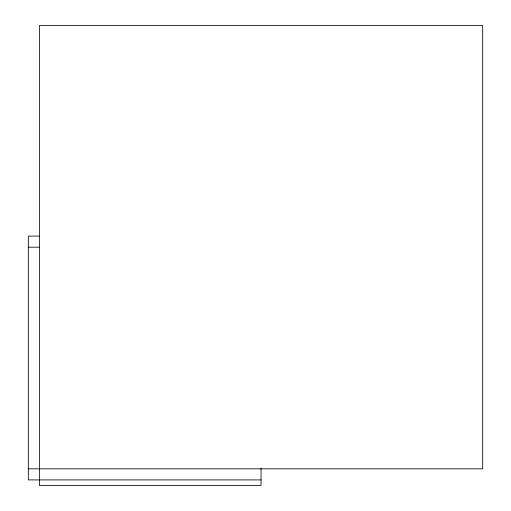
<?xml version="1.0" encoding="UTF-8"?>
<svg xmlns="http://www.w3.org/2000/svg" width="511" height="511" viewBox="0 0 511 511"><rect width="100%" height="100%" fill="white"/><g stroke="black" fill="none" stroke-linecap="round" stroke-linejoin="round"><path stroke-width="0.77" d="M39.404 236.108L28.322 236.108L28.322 479.912L261.038 479.912M28.322 247.19L39.404 247.19M28.322 468.83L482.678 468.83L482.678 25.55L39.404 25.55L39.404 485.45L261.038 485.45L261.038 468.038"/></g></svg>
